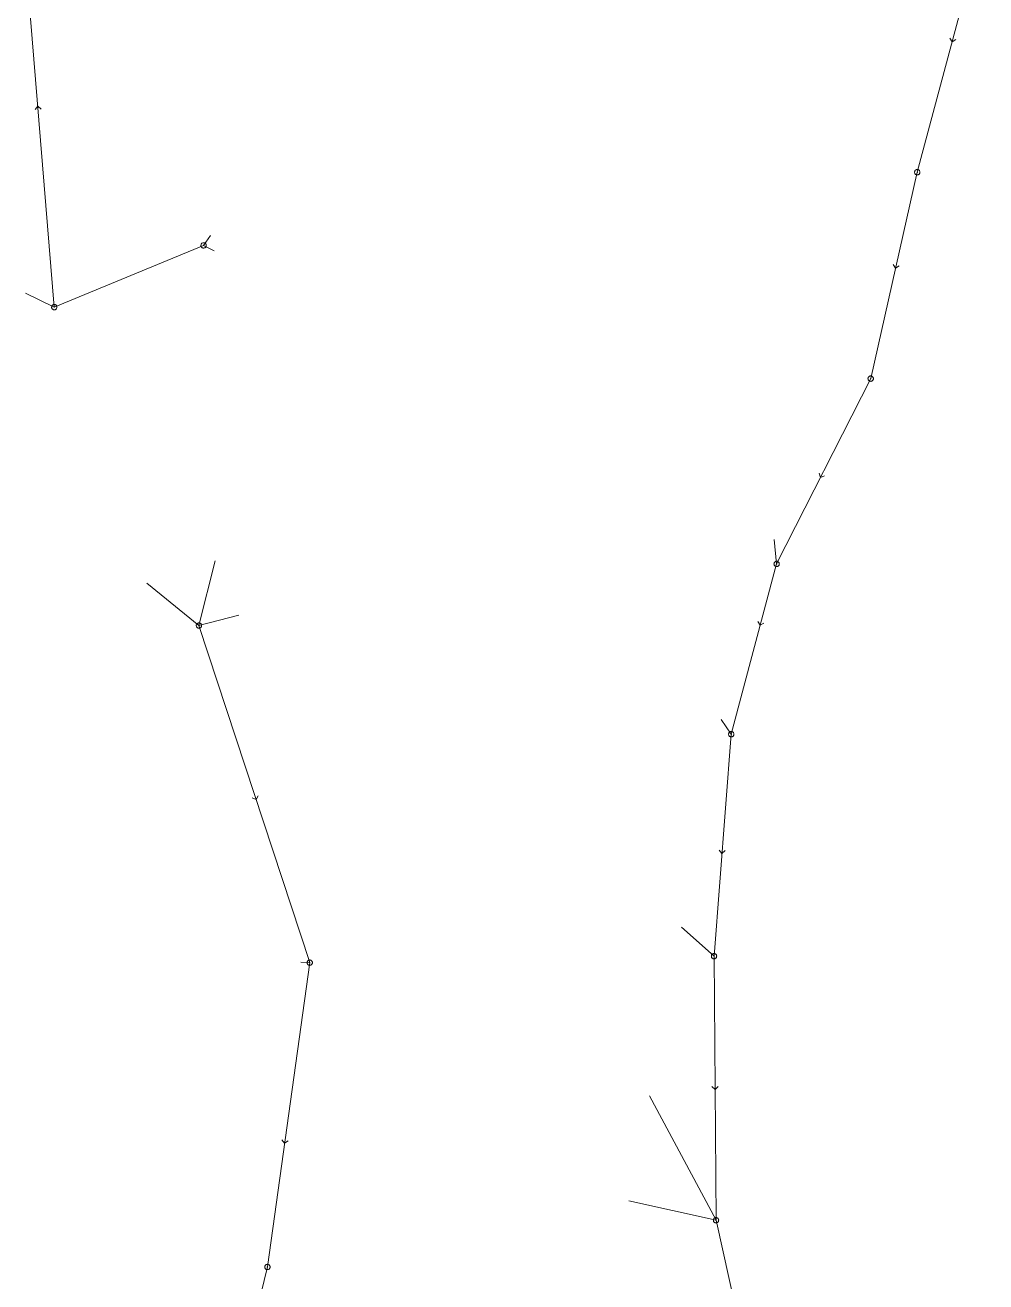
# Model space of a CAD drawing. Header units: metres. Extents: x 25504150 to 25508618, y 6694193 to 6702753.
# Drawn here: x 25505250 to 25505415.9, y 6696880.6 to 6697097.5 of the extents above; entities that cross this region are included whole.
import ezdxf

# ---------------------------------------------------------------- set-up
doc = ezdxf.new("R2010")
doc.units = ezdxf.units.M
for name, pattern in [('Sewer_node', [0]), ('Viemariputket', [0]), ('Viemarivarusteet', [0])]:
    doc.linetypes.add(name, pattern=pattern)
for name, color, linetype, lineweight in [('Sewer_node', 7, 'Sewer_node', 0), ('Viemariputket', 7, 'Viemariputket', 0), ('Viemarivarusteet', 7, 'Viemarivarusteet', 0)]:
    doc.layers.add(name, color=color, linetype=linetype, lineweight=lineweight)

msp = doc.modelspace()

# ---------------------------------------------------------------- linework, layer by layer
at = {"layer": 'Sewer_node', "color": 46, "linetype": 'Continuous', "true_color": 0x7f5f00, "flags": 128}
for points in [[(25505409.68, 6697095.25), (25505410.07, 6697094.61), (25505410.71, 6697094.99)], [(25505252.81, 6697083.01), (25505252.22, 6697083.48), (25505251.75, 6697082.91)], [(25505399.89, 6697056.19), (25505400.31, 6697055.56), (25505400.93, 6697055.97)], [(25505387.11, 6697020.15), (25505387.36, 6697019.44), (25505388.06, 6697019.68)], [(25505376.55, 6696994.54), (25505376.94, 6696993.9), (25505377.58, 6696994.28)], [(25505289.24, 6696964.14), (25505289.92, 6696963.82), (25505290.24, 6696964.48)], [(25505369.83, 6696955.1), (25505370.33, 6696954.54), (25505370.89, 6696955.03)], [(25505368.59, 6696914.29), (25505369.14, 6696913.78), (25505369.65, 6696914.31)], [(25505294.37, 6696905.08), (25505294.84, 6696904.5), (25505295.42, 6696904.95)]]:
    msp.add_lwpolyline(points, dxfattribs=at)
for points, elevation in [([(25505404.5, 6697072.11), (25505404.49, 6697072.18), (25505404.48, 6697072.25), (25505404.45, 6697072.32), (25505404.41, 6697072.38), (25505404.37, 6697072.44), (25505404.31, 6697072.48), (25505404.25, 6697072.52), (25505404.18, 6697072.55), (25505404.11, 6697072.56), (25505404.04, 6697072.57), (25505403.97, 6697072.56), (25505403.9, 6697072.55), (25505403.83, 6697072.52), (25505403.77, 6697072.48), (25505403.71, 6697072.44), (25505403.67, 6697072.38), (25505403.63, 6697072.32), (25505403.6, 6697072.25), (25505403.59, 6697072.18), (25505403.58, 6697072.11), (25505403.59, 6697072.04), (25505403.6, 6697071.97), (25505403.63, 6697071.9), (25505403.67, 6697071.84), (25505403.71, 6697071.78), (25505403.77, 6697071.74), (25505403.83, 6697071.7), (25505403.9, 6697071.67), (25505403.97, 6697071.66), (25505404.04, 6697071.65), (25505404.11, 6697071.66), (25505404.18, 6697071.67), (25505404.25, 6697071.7), (25505404.31, 6697071.74), (25505404.37, 6697071.78), (25505404.41, 6697071.84), (25505404.45, 6697071.9), (25505404.48, 6697071.97), (25505404.49, 6697072.04)], 35.24), ([(25505281.3, 6697059.47), (25505281.29, 6697059.54), (25505281.28, 6697059.61), (25505281.25, 6697059.68), (25505281.21, 6697059.74), (25505281.17, 6697059.8), (25505281.11, 6697059.84), (25505281.05, 6697059.88), (25505280.98, 6697059.91), (25505280.91, 6697059.92), (25505280.84, 6697059.93), (25505280.77, 6697059.92), (25505280.7, 6697059.91), (25505280.63, 6697059.88), (25505280.57, 6697059.84), (25505280.51, 6697059.8), (25505280.47, 6697059.74), (25505280.43, 6697059.68), (25505280.4, 6697059.61), (25505280.39, 6697059.54), (25505280.38, 6697059.47), (25505280.39, 6697059.4), (25505280.4, 6697059.33), (25505280.43, 6697059.26), (25505280.47, 6697059.2), (25505280.51, 6697059.14), (25505280.57, 6697059.1), (25505280.63, 6697059.06), (25505280.7, 6697059.03), (25505280.77, 6697059.02), (25505280.84, 6697059.01), (25505280.91, 6697059.02), (25505280.98, 6697059.03), (25505281.05, 6697059.06), (25505281.11, 6697059.1), (25505281.17, 6697059.14), (25505281.21, 6697059.2), (25505281.25, 6697059.26), (25505281.28, 6697059.33), (25505281.29, 6697059.4)], 44.95), ([(25505255.53, 6697048.82), (25505255.52, 6697048.89), (25505255.51, 6697048.96), (25505255.48, 6697049.03), (25505255.44, 6697049.09), (25505255.4, 6697049.15), (25505255.34, 6697049.19), (25505255.28, 6697049.23), (25505255.21, 6697049.26), (25505255.14, 6697049.27), (25505255.07, 6697049.28), (25505255, 6697049.27), (25505254.93, 6697049.26), (25505254.86, 6697049.23), (25505254.8, 6697049.19), (25505254.74, 6697049.15), (25505254.7, 6697049.09), (25505254.66, 6697049.03), (25505254.63, 6697048.96), (25505254.62, 6697048.89), (25505254.61, 6697048.82), (25505254.62, 6697048.75), (25505254.63, 6697048.68), (25505254.66, 6697048.61), (25505254.7, 6697048.55), (25505254.74, 6697048.49), (25505254.8, 6697048.45), (25505254.86, 6697048.41), (25505254.93, 6697048.38), (25505255, 6697048.37), (25505255.07, 6697048.36), (25505255.14, 6697048.37), (25505255.21, 6697048.38), (25505255.28, 6697048.41), (25505255.34, 6697048.45), (25505255.4, 6697048.49), (25505255.44, 6697048.55), (25505255.48, 6697048.61), (25505255.51, 6697048.68), (25505255.52, 6697048.75)], 44.19), ([(25505396.48, 6697036.48), (25505396.47, 6697036.55), (25505396.46, 6697036.63), (25505396.43, 6697036.69), (25505396.39, 6697036.76), (25505396.34, 6697036.81), (25505396.29, 6697036.86), (25505396.22, 6697036.9), (25505396.16, 6697036.93), (25505396.08, 6697036.94), (25505396.01, 6697036.95), (25505395.94, 6697036.94), (25505395.86, 6697036.93), (25505395.8, 6697036.9), (25505395.73, 6697036.86), (25505395.68, 6697036.81), (25505395.63, 6697036.76), (25505395.59, 6697036.69), (25505395.56, 6697036.63), (25505395.55, 6697036.55), (25505395.54, 6697036.48), (25505395.55, 6697036.41), (25505395.56, 6697036.33), (25505395.59, 6697036.27), (25505395.63, 6697036.2), (25505395.68, 6697036.15), (25505395.73, 6697036.1), (25505395.8, 6697036.06), (25505395.86, 6697036.03), (25505395.94, 6697036.02), (25505396.01, 6697036.01), (25505396.08, 6697036.02), (25505396.16, 6697036.03), (25505396.22, 6697036.06), (25505396.29, 6697036.1), (25505396.34, 6697036.15), (25505396.39, 6697036.2), (25505396.43, 6697036.27), (25505396.46, 6697036.33), (25505396.47, 6697036.41)], 34.83), ([(25505380.23, 6697004.5), (25505380.22, 6697004.57), (25505380.21, 6697004.64), (25505380.18, 6697004.71), (25505380.14, 6697004.77), (25505380.1, 6697004.83), (25505380.04, 6697004.87), (25505379.98, 6697004.91), (25505379.91, 6697004.94), (25505379.84, 6697004.95), (25505379.77, 6697004.96), (25505379.7, 6697004.95), (25505379.63, 6697004.94), (25505379.56, 6697004.91), (25505379.5, 6697004.87), (25505379.44, 6697004.83), (25505379.4, 6697004.77), (25505379.36, 6697004.71), (25505379.33, 6697004.64), (25505379.32, 6697004.57), (25505379.31, 6697004.5), (25505379.32, 6697004.43), (25505379.33, 6697004.36), (25505379.36, 6697004.29), (25505379.4, 6697004.23), (25505379.44, 6697004.17), (25505379.5, 6697004.13), (25505379.56, 6697004.09), (25505379.63, 6697004.06), (25505379.7, 6697004.05), (25505379.77, 6697004.04), (25505379.84, 6697004.05), (25505379.91, 6697004.06), (25505379.98, 6697004.09), (25505380.04, 6697004.13), (25505380.1, 6697004.17), (25505380.14, 6697004.23), (25505380.18, 6697004.29), (25505380.21, 6697004.36), (25505380.22, 6697004.43)], 35.01), ([(25505280.5, 6696993.86), (25505280.49, 6696993.93), (25505280.48, 6696994), (25505280.45, 6696994.07), (25505280.41, 6696994.13), (25505280.37, 6696994.19), (25505280.31, 6696994.23), (25505280.25, 6696994.27), (25505280.18, 6696994.3), (25505280.11, 6696994.31), (25505280.04, 6696994.32), (25505279.97, 6696994.31), (25505279.9, 6696994.3), (25505279.83, 6696994.27), (25505279.77, 6696994.23), (25505279.71, 6696994.19), (25505279.67, 6696994.13), (25505279.63, 6696994.07), (25505279.6, 6696994), (25505279.59, 6696993.93), (25505279.58, 6696993.86), (25505279.59, 6696993.79), (25505279.6, 6696993.72), (25505279.63, 6696993.65), (25505279.67, 6696993.59), (25505279.71, 6696993.53), (25505279.77, 6696993.49), (25505279.83, 6696993.45), (25505279.9, 6696993.42), (25505279.97, 6696993.41), (25505280.04, 6696993.4), (25505280.11, 6696993.41), (25505280.18, 6696993.42), (25505280.25, 6696993.45), (25505280.31, 6696993.49), (25505280.37, 6696993.53), (25505280.41, 6696993.59), (25505280.45, 6696993.65), (25505280.48, 6696993.72), (25505280.49, 6696993.79)], 43.36), ([(25505372.39, 6696975.11), (25505372.38, 6696975.18), (25505372.37, 6696975.25), (25505372.34, 6696975.32), (25505372.3, 6696975.38), (25505372.26, 6696975.44), (25505372.2, 6696975.48), (25505372.14, 6696975.52), (25505372.07, 6696975.55), (25505372, 6696975.56), (25505371.93, 6696975.57), (25505371.86, 6696975.56), (25505371.79, 6696975.55), (25505371.72, 6696975.52), (25505371.66, 6696975.48), (25505371.6, 6696975.44), (25505371.56, 6696975.38), (25505371.52, 6696975.32), (25505371.49, 6696975.25), (25505371.48, 6696975.18), (25505371.47, 6696975.11), (25505371.48, 6696975.04), (25505371.49, 6696974.97), (25505371.52, 6696974.9), (25505371.56, 6696974.84), (25505371.6, 6696974.78), (25505371.66, 6696974.74), (25505371.72, 6696974.7), (25505371.79, 6696974.67), (25505371.86, 6696974.66), (25505371.93, 6696974.65), (25505372, 6696974.66), (25505372.07, 6696974.67), (25505372.14, 6696974.7), (25505372.2, 6696974.74), (25505372.26, 6696974.78), (25505372.3, 6696974.84), (25505372.34, 6696974.9), (25505372.37, 6696974.97), (25505372.38, 6696975.04)], 35.23), ([(25505299.63, 6696935.68), (25505299.62, 6696935.75), (25505299.61, 6696935.82), (25505299.58, 6696935.89), (25505299.54, 6696935.95), (25505299.5, 6696936.01), (25505299.44, 6696936.05), (25505299.38, 6696936.09), (25505299.31, 6696936.12), (25505299.24, 6696936.13), (25505299.17, 6696936.14), (25505299.1, 6696936.13), (25505299.03, 6696936.12), (25505298.96, 6696936.09), (25505298.9, 6696936.05), (25505298.84, 6696936.01), (25505298.8, 6696935.95), (25505298.76, 6696935.89), (25505298.73, 6696935.82), (25505298.72, 6696935.75), (25505298.71, 6696935.68), (25505298.72, 6696935.61), (25505298.73, 6696935.54), (25505298.76, 6696935.47), (25505298.8, 6696935.41), (25505298.84, 6696935.35), (25505298.9, 6696935.31), (25505298.96, 6696935.27), (25505299.03, 6696935.24), (25505299.1, 6696935.23), (25505299.17, 6696935.22), (25505299.24, 6696935.23), (25505299.31, 6696935.24), (25505299.38, 6696935.27), (25505299.44, 6696935.31), (25505299.5, 6696935.35), (25505299.54, 6696935.41), (25505299.58, 6696935.47), (25505299.61, 6696935.54), (25505299.62, 6696935.61)], 42.45), ([(25505369.42, 6696936.8), (25505369.41, 6696936.87), (25505369.4, 6696936.94), (25505369.37, 6696937.01), (25505369.33, 6696937.07), (25505369.29, 6696937.13), (25505369.23, 6696937.17), (25505369.17, 6696937.21), (25505369.1, 6696937.24), (25505369.03, 6696937.25), (25505368.96, 6696937.26), (25505368.89, 6696937.25), (25505368.82, 6696937.24), (25505368.75, 6696937.21), (25505368.69, 6696937.17), (25505368.63, 6696937.13), (25505368.59, 6696937.07), (25505368.55, 6696937.01), (25505368.52, 6696936.94), (25505368.51, 6696936.87), (25505368.5, 6696936.8), (25505368.51, 6696936.73), (25505368.52, 6696936.66), (25505368.55, 6696936.59), (25505368.59, 6696936.53), (25505368.63, 6696936.47), (25505368.69, 6696936.43), (25505368.75, 6696936.39), (25505368.82, 6696936.36), (25505368.89, 6696936.35), (25505368.96, 6696936.34), (25505369.03, 6696936.35), (25505369.1, 6696936.36), (25505369.17, 6696936.39), (25505369.23, 6696936.43), (25505369.29, 6696936.47), (25505369.33, 6696936.53), (25505369.37, 6696936.59), (25505369.4, 6696936.66), (25505369.41, 6696936.73)], 35.41), ([(25505369.77, 6696891.22), (25505369.76, 6696891.29), (25505369.75, 6696891.36), (25505369.72, 6696891.43), (25505369.68, 6696891.49), (25505369.64, 6696891.55), (25505369.58, 6696891.59), (25505369.52, 6696891.63), (25505369.45, 6696891.66), (25505369.38, 6696891.67), (25505369.31, 6696891.68), (25505369.24, 6696891.67), (25505369.17, 6696891.66), (25505369.1, 6696891.63), (25505369.04, 6696891.59), (25505368.98, 6696891.55), (25505368.94, 6696891.49), (25505368.9, 6696891.43), (25505368.87, 6696891.36), (25505368.86, 6696891.29), (25505368.85, 6696891.22), (25505368.86, 6696891.15), (25505368.87, 6696891.08), (25505368.9, 6696891.01), (25505368.94, 6696890.95), (25505368.98, 6696890.89), (25505369.04, 6696890.85), (25505369.1, 6696890.81), (25505369.17, 6696890.78), (25505369.24, 6696890.77), (25505369.31, 6696890.76), (25505369.38, 6696890.77), (25505369.45, 6696890.78), (25505369.52, 6696890.81), (25505369.58, 6696890.85), (25505369.64, 6696890.89), (25505369.68, 6696890.95), (25505369.72, 6696891.01), (25505369.75, 6696891.08), (25505369.76, 6696891.15)], 35.63), ([(25505292.33, 6696883.15), (25505292.32, 6696883.22), (25505292.31, 6696883.29), (25505292.28, 6696883.36), (25505292.24, 6696883.42), (25505292.2, 6696883.48), (25505292.14, 6696883.52), (25505292.08, 6696883.56), (25505292.01, 6696883.59), (25505291.94, 6696883.6), (25505291.87, 6696883.61), (25505291.8, 6696883.6), (25505291.73, 6696883.59), (25505291.66, 6696883.56), (25505291.6, 6696883.52), (25505291.54, 6696883.48), (25505291.5, 6696883.42), (25505291.46, 6696883.36), (25505291.43, 6696883.29), (25505291.42, 6696883.22), (25505291.41, 6696883.15), (25505291.42, 6696883.08), (25505291.43, 6696883.01), (25505291.46, 6696882.94), (25505291.5, 6696882.88), (25505291.54, 6696882.82), (25505291.6, 6696882.78), (25505291.66, 6696882.74), (25505291.73, 6696882.71), (25505291.8, 6696882.7), (25505291.87, 6696882.69), (25505291.94, 6696882.7), (25505292.01, 6696882.71), (25505292.08, 6696882.74), (25505292.14, 6696882.78), (25505292.2, 6696882.82), (25505292.24, 6696882.88), (25505292.28, 6696882.94), (25505292.31, 6696883.01), (25505292.32, 6696883.08)], 41.41)]:
    msp.add_lwpolyline(points, close=True, dxfattribs=dict(at, elevation=elevation))
at = {"layer": 'Viemariputket', "color": 1, "linetype": 'Continuous', "lineweight": 15}
for p, q in [((25505404.04, 6697072.11), (25505415.89, 6697116.29)), ((25505250.04, 6697110.04, 41.35), (25505255.07, 6697048.82, 42.31)), ((25505396.01, 6697036.48), (25505404.04, 6697072.11)), ((25505280.84, 6697059.47, 43.56), (25505282.05, 6697061.19, 42.53)), ((25505255.07, 6697048.82, 42.46), (25505280.84, 6697059.47, 43.36)), ((25505280.84, 6697059.47, 43.43), (25505282.65, 6697058.54, 42.53)), ((25505255.07, 6697048.82), (25505250.1, 6697051.26)), ((25505379.77, 6697004.5), (25505396.01, 6697036.48)), ((25505379.77, 6697004.5), (25505379.33, 6697008.73)), ((25505280.04, 6696993.86, 41.4), (25505282.83, 6697005.02)), ((25505371.93, 6696975.11), (25505379.77, 6697004.5)), ((25505280.04, 6696993.86, 41.54), (25505271.06, 6697001.19)), ((25505280.04, 6696993.86, 41.39), (25505286.93, 6696995.63)), ((25505299.17, 6696935.68, 40.35), (25505280.04, 6696993.86, 41.09)), ((25505371.93, 6696975.11), (25505370.19, 6696977.64)), ((25505368.96, 6696936.8), (25505371.93, 6696975.11)), ((25505368.96, 6696936.8), (25505363.33, 6696941.8)), ((25505369.31, 6696891.22), (25505368.96, 6696936.8)), ((25505291.87, 6696883.15, 39.83), (25505299.17, 6696935.68, 40.32)), ((25505299.17, 6696935.68, 40.78), (25505297.64, 6696935.74, 40.39)), ((25505369.31, 6696891.22), (25505357.84, 6696912.71)), ((25505369.31, 6696891.22), (25505354.25, 6696894.55)), ((25505375.04, 6696865.37), (25505369.31, 6696891.22)), ((25505281.07, 6696838.99), (25505291.87, 6696883.15))]:
    msp.add_line(p, q, dxfattribs=at)
at = {"layer": 'Viemarivarusteet', "color": 1}
for p in [(25505404.04, 6697072.11, 35.24), (25505280.84, 6697059.47, 44.95), (25505255.07, 6697048.82, 44.19), (25505396.01, 6697036.48, 34.83), (25505379.77, 6697004.5, 35.01), (25505280.04, 6696993.86, 43.36), (25505371.93, 6696975.11, 35.23), (25505368.96, 6696936.8, 35.41), (25505299.17, 6696935.68, 42.45), (25505369.31, 6696891.22, 35.63), (25505291.87, 6696883.15, 41.41)]:
    msp.add_point(p, dxfattribs=at)

doc.saveas('drawing.dxf')
